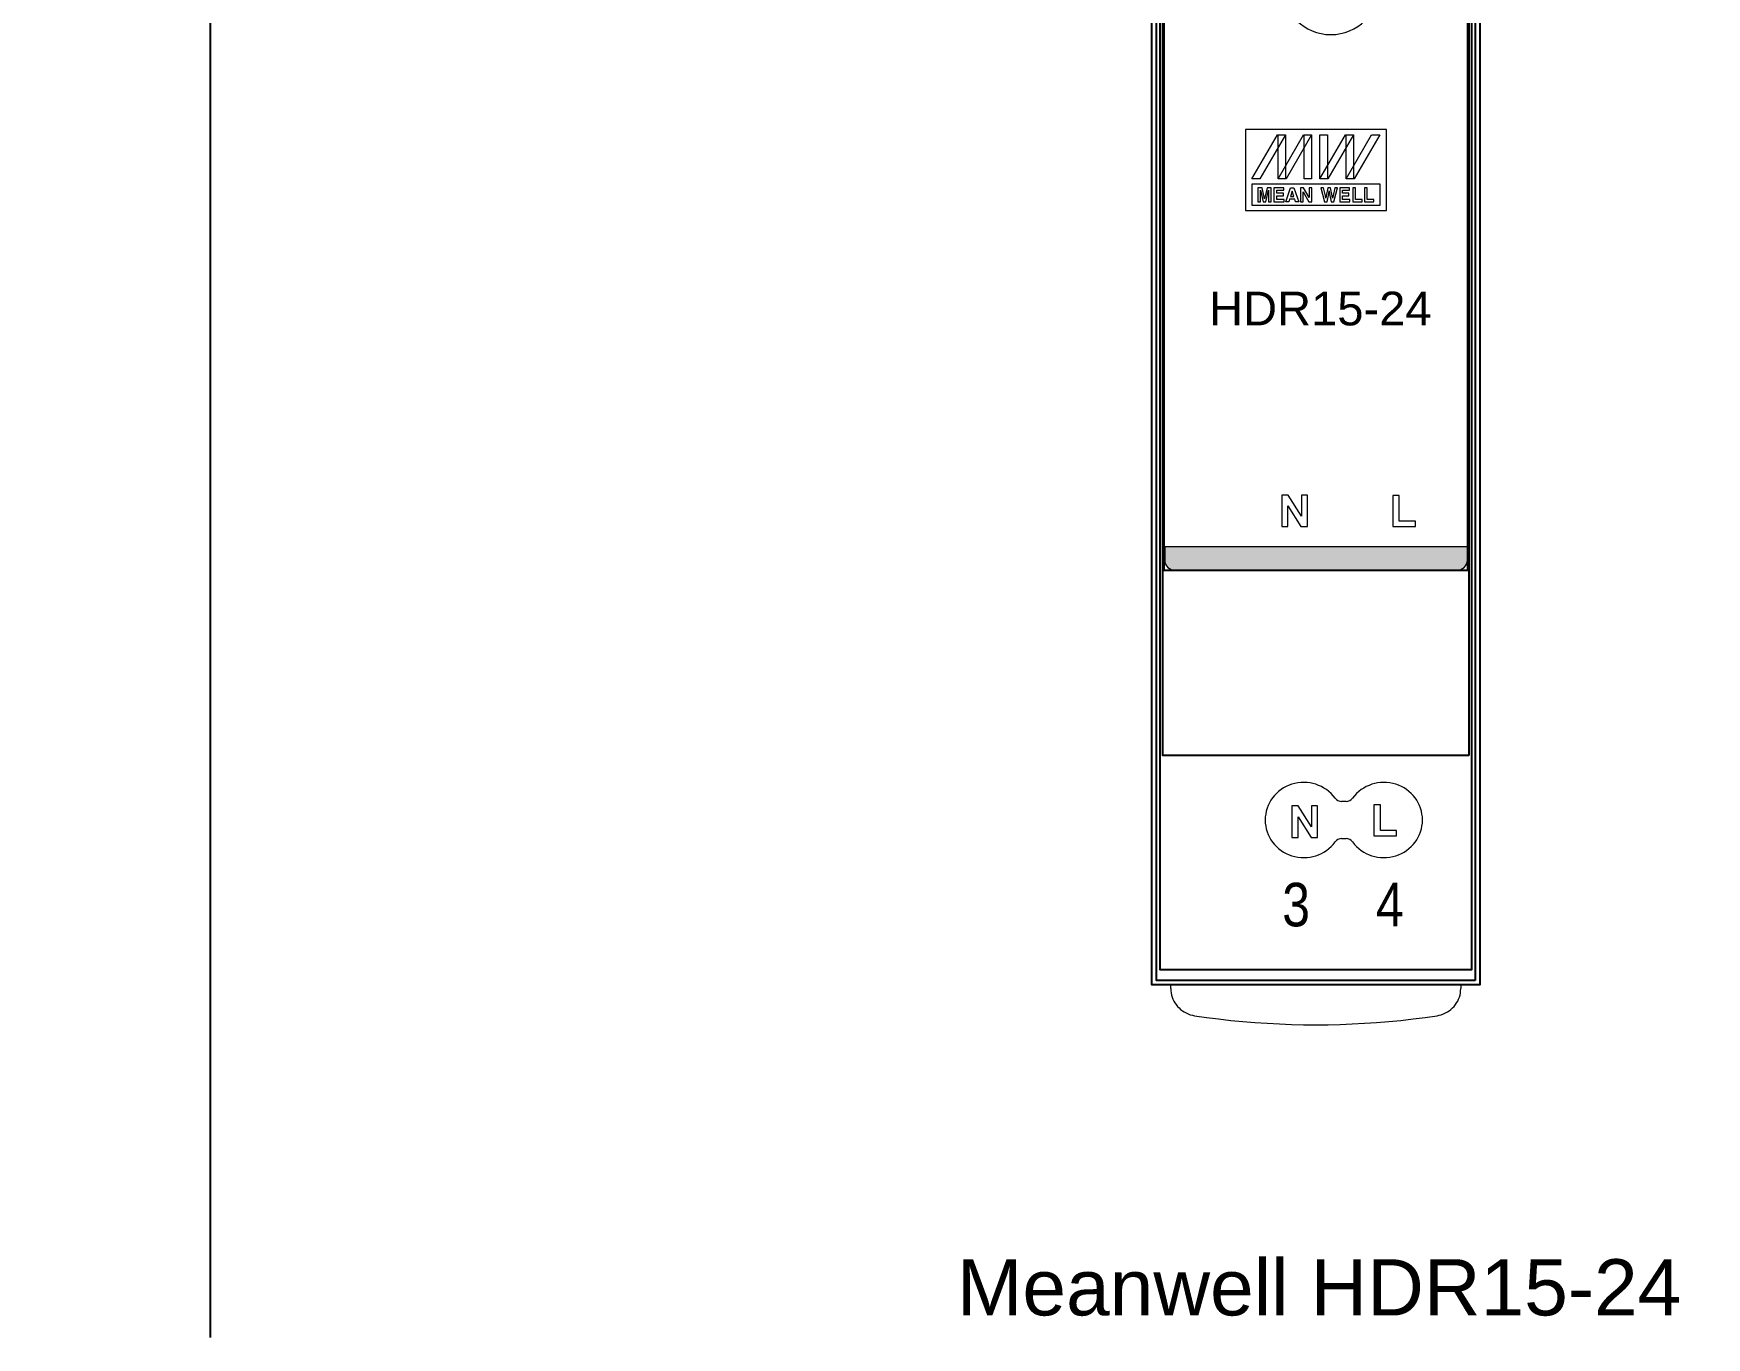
# Model space of a CAD drawing. Header units: millimetres. Extents: x -41 to 354635, y -6 to 309.
# Drawn here: x 729.4 to 818.7, y 17.3 to 87 of the extents above; entities that cross this region are included whole.
import ezdxf

# ---------------------------------------------------------------- set-up
doc = ezdxf.new("R2010")
doc.units = ezdxf.units.MM
doc.styles.add('ARIALN', font='ARIALN.TTF')
doc.styles.get("Standard").update_dxf_attribs({"font": 'arial.ttf'})

# ---------------------------------------------------------------- blocks, each defined once
blk = doc.blocks.new('CF_UBI_TEST')
at = {"color": 7, "attachment_point": 1, "style": 'ARIALN'}
for s, insert, char_height, width in [('UBi', (20.396, 50.867), 8.7, 280539.29984), ('DA', (15.881, 40.081), 1.7698, 43809.20404), ('TEST', (24.187, 35.959), 2.5, 152994.4125), ('WARNING', (21.049, 28.086), 2.5282, 273204.30797), ('Overvoltage', (21.103, 24.445), 2.3, 245883.87717), ('{\\H1x;DALI}', (14.37, 19.34), 3.69512, 354377.8999), ('{\\H1x;DA}', (4.592, 8.287), 2.0982, 51938.4365), ('{\\H1x;DA}', (9.425, 8.287), 2.0982, 51938.4365), ('{\\H1x;DA}', (14.301, 8.287), 2.0982, 51938.4365), ('{\\H1x;DA}', (19.135, 8.287), 2.0982, 51938.4365), ('{\\H1x;DA}', (23.921, 8.287), 2.0982, 51938.4365), ('{\\H1x;DA}', (28.754, 8.287), 2.0982, 51938.4365)]:
    blk.add_mtext(s, dxfattribs=dict(at, insert=insert, char_height=char_height, width=width))
at = {"flags": 1}
for tag, p in [('DA1+', (5.851, 93.011)), ('DA1-', (10.714, 93.011)), ('DA2+', (15.664, 93.011)), ('DA2-', (20.697, 93.014)), ('DA3+', (5.851, -5)), ('DA3-', (10.714, -5)), ('DA4+', (15.664, -5)), ('DA4-', (20.697, -4.997)), ('DA5+', (25.61, -5)), ('DA5-', (30.606, -5))]:
    blk.add_attdef(tag, p, '', height=1, dxfattribs=at)
blk = doc.blocks.new('CF_EDIDIO_4P')
at = {"color": 7, "true_color": 0xffffff, "attachment_point": 1, "style": 'ARIALN'}
for s, insert, char_height, width in [('{\\fCalibri|b0|i0|c0|p0;Made In Australia}', (6.794, 47.74), 2, 65423.03113), ('{\\fCalibri|b0|i0|c0|p0;DATA}', (33.065, 44.825), 2, 59475.48285), ('{\\fCalibri|b0|i0|c0|p0;24VDC IN <400mA}', (6.794, 42.957), 1.9, 65423.03113)]:
    blk.add_mtext(s, dxfattribs=dict(at, insert=insert, char_height=char_height, width=width))
at = {"insert": (40.132, 32.971), "char_height": 2.5, "width": 67315.9244, "attachment_point": 1, "style": 'ARIALN'}
blk.add_mtext('{\\fCalibri|b0|i0|c0|p0;\\c16777215;Network Enabled\\C7;}', dxfattribs=at)
at = {"color": 7, "width": 51938.43645, "attachment_point": 1, "style": 'ARIALN'}
for s, insert, char_height in [('{\\H0.88x;ETHERNET PORT}', (26.054, 18.633), 2.5), ('INPUTS', (21.348, 11.588), 2.2), ('I/O', (54.419, 11.588), 2.2), ('{\\H0.88x;1}', (7.273, 6.27), 2.5), ('{\\H0.88x;2}', (12.204, 6.27), 2.5), ('{\\H0.88x;3}', (17.239, 6.27), 2.5), ('{\\H0.88x;4}', (22.273, 6.27), 2.5), ('{\\H0.88x;5}', (27.215, 6.27), 2.5), ('{\\H0.88x;6}', (32.215, 6.27), 2.5), ('{\\H0.88x;7}', (37.273, 6.27), 2.5), ('{\\H0.88x;8}', (42.273, 6.27), 2.5), ('{\\H0.88x;9}', (47.273, 6.27), 2.5), ('{\\H0.88x;10}', (51.608, 6.27), 2.5), ('{\\H0.88x;11}', (56.677, 6.27), 2.5), ('{\\H0.88x;12}', (61.677, 6.27), 2.5)]:
    blk.add_mtext(s, dxfattribs=dict(at, insert=insert, char_height=char_height))
at = {"flags": 1}
for tag, p in [('DA1+', (8.633, 93.011)), ('DA1-', (13.496, 93.011)), ('DA1G', (18.445, 93.011)), ('DA2+', (23.478, 93.014)), ('DA2-', (28.392, 93.011)), ('DA2G', (33.388, 93.011)), ('PWR_NEG', (58.516, 93.18)), ('PWR_POS', (63.513, 93.18)), ('IN1', (8.44, -5.076)), ('IN2', (13.299, -5.073)), ('IN3', (18.252, -5.076)), ('IN4', (23.288, -5.076)), ('IN5', (28.198, -5.076)), ('IN6', (33.195, -5.076)), ('IN7', (38.475, -4.997)), ('IN8', (43.341, -5)), ('IN9', (48.29, -5)), ('IN10', (53.326, -5)), ('IN11', (58.237, -5)), ('IN12', (63.233, -5))]:
    blk.add_attdef(tag, p, '', height=1, dxfattribs=at)
blk = doc.blocks.new('CF_UBI_POWER')
at = {"color": 7, "attachment_point": 1, "style": 'ARIALN'}
for s, insert, char_height, width in [('UBi', (20.396, 50.867), 8.7, 280539.29984), ('POWER', (20.95, 41.232), 3.3, 152994.4125), ('DA', (15.881, 40.081), 1.7698, 43809.20404), ('TEST', (24.187, 35.959), 2.5, 152994.4125), ('WARNING', (21.049, 28.086), 2.5282, 273204.30797), ('Overvoltage', (21.103, 24.445), 2.3, 245883.87717), ('{\\H1x;DALI}', (14.37, 19.34), 3.69512, 354377.8999), ('{\\H1x;DA}', (4.592, 8.287), 2.0982, 51938.4365), ('{\\H1x;DA}', (9.425, 8.287), 2.0982, 51938.4365), ('{\\H1x;DA}', (14.301, 8.287), 2.0982, 51938.4365), ('{\\H1x;DA}', (19.135, 8.287), 2.0982, 51938.4365), ('{\\H1x;DA}', (23.921, 8.287), 2.0982, 51938.4365), ('{\\H1x;DA}', (28.754, 8.287), 2.0982, 51938.4365)]:
    blk.add_mtext(s, dxfattribs=dict(at, insert=insert, char_height=char_height, width=width))
at = {"flags": 1}
for tag, p in [('DA1+', (5.851, 93.011)), ('DA1-', (10.714, 93.011)), ('DA2+', (15.664, 93.011)), ('DA2-', (20.697, 93.014)), ('PWR_NEG', (25.607, 93.014)), ('PWR_POS', (30.603, 93.014)), ('DA3+', (5.848, -4.997)), ('DA3-', (10.714, -5)), ('DA4+', (15.664, -5)), ('DA4-', (20.7, -5)), ('DA5+', (25.61, -5)), ('DA5-', (30.606, -5))]:
    blk.add_attdef(tag, p, '', height=1, dxfattribs=at)
blk = doc.blocks.new('CF_DALI_0_10')
at = {"color": 7, "attachment_point": 1, "style": 'ARIALN'}
for s, insert, char_height, width in [('RELAY', (6.392, 18.576), 2.2, 51938.43645), ('DALI', (53.692, 18.686), 2.2, 51938.43645), ('NC', (6.717, 6.312), 2, 51938.4365), ('COM', (10.77, 6.379), 2, 51938.4365), ('NO', (16.728, 6.312), 2, 51938.4365), ('--- SPARE ---', (26.512, 6.339), 2, 51938.4365), ('DA', (46.783, 6.472), 2.0982, 51938.4365), ('DA', (51.816, 6.475), 2.0982, 51938.4365), ('DA', (56.729, 6.472), 2.0982, 51938.4365), ('DA', (61.726, 6.472), 2.0982, 51938.4365)]:
    blk.add_mtext(s, dxfattribs=dict(at, insert=insert, char_height=char_height, width=width))
at = {"ltscale": 0.5}
for tag, p in [('PWR_POS', (8.677, 92.944)), ('PWR_NEG', (13.539, 92.944)), ('DA1+', (48.349, -5)), ('DA1-', (53.385, -5))]:
    blk.add_attdef(tag, p, '', height=1, dxfattribs=at)
blk = doc.blocks.new('CF_LIDA_D')
at = {"color": 7, "attachment_point": 1, "style": 'ARIALN'}
for s, insert, char_height, width in [('\\fCalibri|b0|i0|c0|p0;MADE IN AUSTRALIA', (6.887, 28.161), 1.88, 61437.79977), ('REFER TO THE MANUAL', (6.392, 18.576), 2.2, 51938.43645), ('\\pt57.583589743589748;FANS', (38.266, 18.649), 2.2, 51938.43645), ('NOT USED', (47.037, 18.686), 2.2, 51938.43645), ('A IN', (62.082, 18.686), 2.2, 51938.43645), ('CTB', (6.717, 6.673), 2, 51938.4365), ('F2', (12.737, 6.741), 2, 51938.4365), ('C2A', (16.728, 6.673), 2, 51938.4365), ('C1B', (21.733, 6.673), 2, 51938.4365), ('F1C', (26.87, 6.673), 2, 51938.4365), ('1A', (32.629, 6.741), 2, 51938.4365), ('FA2', (36.812, 6.673), 2, 51938.4365), ('FA1', (41.769, 6.673), 2, 51938.4365), ('SPARE', (49.914, 6.673), 2.0982, 51938.4365), ('A', (62.806, 6.741), 2.098, 51938.4365)]:
    blk.add_mtext(s, dxfattribs=dict(at, insert=insert, char_height=char_height, width=width))
at = {"ltscale": 0.5}
for tag, p in [('DA1+', (38.715, 93.02)), ('DA1-', (43.578, 93.02)), ('PWR_NEG', (58.473, 93.02)), ('PWR_POS', (63.556, 93.02))]:
    blk.add_attdef(tag, p, '', height=1, dxfattribs=at)
blk = doc.blocks.new('ADM_HDR15-24')
h = blk.add_hatch(color=7)
edge = h.paths.add_edge_path(flags=0)
edge.add_spline(control_points=[(0.681, 23.391), (0.681, 23.391), (16.835, 23.391), (16.835, 23.391), (16.835, 23.391), (16.835, 22.681), (16.835, 22.681), (16.835, 22.378), (16.58, 22.129), (16.268, 22.129), (16.268, 22.129), (1.248, 22.129), (1.248, 22.129), (0.936, 22.129), (0.681, 22.378), (0.681, 22.681), (0.681, 22.681), (0.681, 23.391), (0.681, 23.391), (0.681, 23.391), (0.681, 23.391), (0.681, 23.391)], knot_values=[0, 0, 0, 0, 1, 1, 1, 2, 2, 2, 3, 3, 3, 4, 4, 4, 5, 5, 5, 6, 6, 6, 7, 7, 7, 7], degree=3, periodic=1)
at = {"ltscale": 0.5}
for points in [[(0, 87.672), (17.496, 87.672), (17.496, 0), (0, 0)], [(17.26, 0.23), (0.246, 0.23), (0.246, 87.433), (17.26, 87.433)], [(0.435, 86.88), (17.052, 86.88), (17.052, 0.793), (0.435, 0.793)], [(16.91, 12.249), (0.576, 12.249), (0.576, 75.423), (16.91, 75.423)], [(0.652, 65.542), (16.835, 65.542), (16.835, 22.13), (0.652, 22.13)]]:
    blk.add_lwpolyline(points, close=True, dxfattribs=at)
at = {"color": 7, "lineweight": 5}
for points in [[(10.361, 9.794), (10.124, 9.794)], [(10.124, 7.804), (10.361, 7.804)], [(1.011, -0.203), (1.011, 0)], [(16.486, 0), (16.486, -0.203)], [(1.011, -0.203), (1.011, -0.323), (1.03, -0.433), (1.049, -0.544), (1.077, -0.655), (1.124, -0.765), (1.171, -0.867), (1.228, -0.968), (1.294, -1.06), (1.37, -1.152), (1.446, -1.235), (1.531, -1.318), (1.625, -1.392), (1.729, -1.447), (1.833, -1.503), (1.937, -1.558), (2.05, -1.595), (2.163, -1.622), (2.277, -1.65)], [(15.22, -1.65), (15.333, -1.622), (15.446, -1.595), (15.56, -1.558), (15.664, -1.503), (15.768, -1.447), (15.862, -1.392), (15.956, -1.318), (16.041, -1.235), (16.126, -1.152), (16.202, -1.06), (16.259, -0.968), (16.325, -0.867), (16.372, -0.765), (16.41, -0.655), (16.448, -0.544), (16.467, -0.433), (16.476, -0.323), (16.486, -0.203)], [(2.277, -1.65), (2.919, -1.742), (3.562, -1.825), (4.204, -1.899), (4.856, -1.954), (5.498, -2.01), (6.15, -2.056), (6.802, -2.092), (7.444, -2.111), (8.096, -2.129), (8.748, -2.138), (9.4, -2.129), (10.042, -2.111), (10.694, -2.092), (11.346, -2.056), (11.989, -2.01), (12.64, -1.954), (13.283, -1.899), (13.935, -1.825), (14.577, -1.742), (15.22, -1.65)]]:
    blk.add_lwpolyline(points, dxfattribs=at)
for points, knots in [([(9.55, 55.72), (10.964, 55.72), (12.11, 54.605), (12.11, 53.23), (12.11, 51.855), (10.964, 50.74), (9.55, 50.74), (8.136, 50.74), (6.99, 51.855), (6.99, 53.23), (6.99, 54.605), (8.136, 55.72), (9.55, 55.72), (9.55, 55.72), (9.55, 55.72), (9.55, 55.72)], [0, 0, 0, 0, 1, 1, 1, 2, 2, 2, 3, 3, 3, 4, 4, 4, 5, 5, 5, 5]), ([(12.52, 41.342), (12.52, 41.342), (4.995, 41.342), (4.995, 41.342), (4.995, 41.342), (4.995, 45.67), (4.995, 45.67), (4.995, 45.67), (12.52, 45.67), (12.52, 45.67), (12.52, 45.67), (12.52, 41.342), (12.52, 41.342), (12.52, 41.342), (12.52, 41.342), (12.52, 41.342)], [0, 0, 0, 0, 1, 1, 1, 2, 2, 2, 3, 3, 3, 4, 4, 4, 5, 5, 5, 5]), ([(6.695, 45.382), (6.695, 45.382), (5.332, 43.032), (5.332, 43.032), (5.332, 43.032), (5.76, 43.032), (5.76, 43.032), (5.76, 43.032), (7.132, 45.382), (7.132, 45.382), (7.132, 45.382), (6.695, 45.382), (6.695, 45.382), (6.695, 45.382), (6.695, 45.382), (6.695, 45.382)], [0, 0, 0, 0, 1, 1, 1, 2, 2, 2, 3, 3, 3, 4, 4, 4, 5, 5, 5, 5]), ([(8.098, 45.382), (8.098, 45.382), (6.735, 43.032), (6.735, 43.032), (6.735, 43.032), (7.163, 43.032), (7.163, 43.032), (7.163, 43.032), (8.526, 45.382), (8.526, 45.382), (8.526, 45.382), (8.098, 45.382), (8.098, 45.382), (8.098, 45.382), (8.098, 45.382), (8.098, 45.382)], [0, 0, 0, 0, 1, 1, 1, 2, 2, 2, 3, 3, 3, 4, 4, 4, 5, 5, 5, 5]), ([(6.735, 45.382), (6.735, 45.382), (6.735, 43.032), (6.735, 43.032), (6.735, 43.032), (7.132, 43.032), (7.132, 43.032), (7.132, 43.032), (7.132, 45.382), (7.132, 45.382), (7.132, 45.382), (6.735, 45.382), (6.735, 45.382), (6.735, 45.382), (6.735, 45.382), (6.735, 45.382)], [0, 0, 0, 0, 1, 1, 1, 2, 2, 2, 3, 3, 3, 4, 4, 4, 5, 5, 5, 5]), ([(8.128, 45.382), (8.128, 45.382), (8.128, 43.032), (8.128, 43.032), (8.128, 43.032), (8.526, 43.032), (8.526, 43.032), (8.526, 43.032), (8.526, 45.382), (8.526, 45.382), (8.526, 45.382), (8.128, 45.382), (8.128, 45.382), (8.128, 45.382), (8.128, 45.382), (8.128, 45.382)], [0, 0, 0, 0, 1, 1, 1, 2, 2, 2, 3, 3, 3, 4, 4, 4, 5, 5, 5, 5]), ([(8.968, 45.382), (8.968, 45.382), (8.968, 43.032), (8.968, 43.032), (8.968, 43.032), (9.366, 43.032), (9.366, 43.032), (9.366, 43.032), (9.366, 45.382), (9.366, 45.382), (9.366, 45.382), (8.968, 45.382), (8.968, 45.382), (8.968, 45.382), (8.968, 45.382), (8.968, 45.382)], [0, 0, 0, 0, 1, 1, 1, 2, 2, 2, 3, 3, 3, 4, 4, 4, 5, 5, 5, 5]), ([(10.332, 45.382), (10.332, 45.382), (8.968, 43.032), (8.968, 43.032), (8.968, 43.032), (9.397, 43.032), (9.397, 43.032), (9.397, 43.032), (10.76, 45.382), (10.76, 45.382), (10.76, 45.382), (10.332, 45.382), (10.332, 45.382), (10.332, 45.382), (10.332, 45.382), (10.332, 45.382)], [0, 0, 0, 0, 1, 1, 1, 2, 2, 2, 3, 3, 3, 4, 4, 4, 5, 5, 5, 5]), ([(11.726, 45.382), (11.726, 45.382), (10.363, 43.032), (10.363, 43.032), (10.363, 43.032), (10.791, 43.032), (10.791, 43.032), (10.791, 43.032), (12.163, 45.382), (12.163, 45.382), (12.163, 45.382), (11.726, 45.382), (11.726, 45.382), (11.726, 45.382), (11.726, 45.382), (11.726, 45.382)], [0, 0, 0, 0, 1, 1, 1, 2, 2, 2, 3, 3, 3, 4, 4, 4, 5, 5, 5, 5]), ([(10.363, 45.382), (10.363, 45.382), (10.363, 43.032), (10.363, 43.032), (10.363, 43.032), (10.76, 43.032), (10.76, 43.032), (10.76, 43.032), (10.76, 45.382), (10.76, 45.382), (10.76, 45.382), (10.363, 45.382), (10.363, 45.382), (10.363, 45.382), (10.363, 45.382), (10.363, 45.382)], [0, 0, 0, 0, 1, 1, 1, 2, 2, 2, 3, 3, 3, 4, 4, 4, 5, 5, 5, 5]), ([(12.183, 41.64), (12.183, 41.64), (5.332, 41.64), (5.332, 41.64), (5.332, 41.64), (5.332, 42.754), (5.332, 42.754), (5.332, 42.754), (12.183, 42.754), (12.183, 42.754), (12.183, 42.754), (12.183, 41.64), (12.183, 41.64), (12.183, 41.64), (12.183, 41.64), (12.183, 41.64)], [0, 0, 0, 0, 1, 1, 1, 2, 2, 2, 3, 3, 3, 4, 4, 4, 5, 5, 5, 5]), ([(6.147, 42.557), (6.147, 42.557), (6.368, 42.557), (6.368, 42.557), (6.368, 42.557), (6.368, 41.803), (6.368, 41.803), (6.368, 41.803), (6.225, 41.803), (6.225, 41.803), (6.225, 41.803), (6.225, 42.313), (6.225, 42.313), (6.225, 42.328), (6.225, 42.348), (6.225, 42.375), (6.226, 42.401), (6.226, 42.422), (6.226, 42.436), (6.226, 42.436), (6.086, 41.803), (6.086, 41.803), (6.086, 41.803), (5.936, 41.803), (5.936, 41.803), (5.936, 41.803), (5.797, 42.436), (5.797, 42.436), (5.797, 42.422), (5.797, 42.401), (5.798, 42.375), (5.798, 42.348), (5.798, 42.328), (5.798, 42.313), (5.798, 42.313), (5.798, 41.803), (5.798, 41.803), (5.798, 41.803), (5.655, 41.803), (5.655, 41.803), (5.655, 41.803), (5.655, 42.557), (5.655, 42.557), (5.655, 42.557), (5.879, 42.557), (5.879, 42.557), (5.879, 42.557), (6.013, 41.965), (6.013, 41.965), (6.013, 41.965), (6.147, 42.557), (6.147, 42.557), (6.147, 42.557), (6.147, 42.557), (6.147, 42.557)], [0, 0, 0, 0, 1, 1, 1, 2, 2, 2, 3, 3, 3, 4, 4, 4, 5, 5, 5, 6, 6, 6, 7, 7, 7, 8, 8, 8, 9, 9, 9, 10, 10, 10, 11, 11, 11, 12, 12, 12, 13, 13, 13, 14, 14, 14, 15, 15, 15, 16, 16, 16, 17, 17, 17, 18, 18, 18, 18]), ([(7.046, 42.424), (7.046, 42.424), (6.663, 42.424), (6.663, 42.424), (6.663, 42.424), (6.663, 42.264), (6.663, 42.264), (6.663, 42.264), (7.014, 42.264), (7.014, 42.264), (7.014, 42.264), (7.014, 42.134), (7.014, 42.134), (7.014, 42.134), (6.663, 42.134), (6.663, 42.134), (6.663, 42.134), (6.663, 41.939), (6.663, 41.939), (6.663, 41.939), (7.064, 41.939), (7.064, 41.939), (7.064, 41.939), (7.064, 41.803), (7.064, 41.803), (7.064, 41.803), (6.513, 41.803), (6.513, 41.803), (6.513, 41.803), (6.513, 42.557), (6.513, 42.557), (6.513, 42.557), (7.046, 42.557), (7.046, 42.557), (7.046, 42.557), (7.046, 42.424), (7.046, 42.424), (7.046, 42.424), (7.046, 42.424), (7.046, 42.424)], [0, 0, 0, 0, 1, 1, 1, 2, 2, 2, 3, 3, 3, 4, 4, 4, 5, 5, 5, 6, 6, 6, 7, 7, 7, 8, 8, 8, 9, 9, 9, 10, 10, 10, 11, 11, 11, 12, 12, 12, 13, 13, 13, 13]), ([(7.14, 41.803), (7.14, 41.803), (7.302, 41.803), (7.302, 41.803), (7.302, 41.803), (7.351, 41.958), (7.351, 41.958), (7.351, 41.958), (7.623, 41.958), (7.623, 41.958), (7.623, 41.958), (7.671, 41.803), (7.671, 41.803), (7.671, 41.803), (7.838, 41.803), (7.838, 41.803), (7.838, 41.803), (7.577, 42.557), (7.577, 42.557), (7.577, 42.557), (7.404, 42.557), (7.404, 42.557), (7.404, 42.557), (7.14, 41.803), (7.14, 41.803), (7.14, 41.803), (7.14, 41.803), (7.14, 41.803)], [0, 0, 0, 0, 1, 1, 1, 2, 2, 2, 3, 3, 3, 4, 4, 4, 5, 5, 5, 6, 6, 6, 7, 7, 7, 8, 8, 8, 9, 9, 9, 9]), ([(7.489, 42.385), (7.489, 42.385), (7.582, 42.088), (7.582, 42.088), (7.582, 42.088), (7.393, 42.088), (7.393, 42.088), (7.393, 42.088), (7.489, 42.385), (7.489, 42.385), (7.489, 42.385), (7.489, 42.385), (7.489, 42.385)], [0, 0, 0, 0, 1, 1, 1, 2, 2, 2, 3, 3, 3, 4, 4, 4, 4]), ([(7.934, 42.557), (7.934, 42.557), (8.094, 42.557), (8.094, 42.557), (8.094, 42.557), (8.384, 42.033), (8.384, 42.033), (8.384, 42.033), (8.384, 42.557), (8.384, 42.557), (8.384, 42.557), (8.527, 42.557), (8.527, 42.557), (8.527, 42.557), (8.527, 41.803), (8.527, 41.803), (8.527, 41.803), (8.374, 41.803), (8.374, 41.803), (8.374, 41.803), (8.076, 42.337), (8.076, 42.337), (8.076, 42.337), (8.076, 41.803), (8.076, 41.803), (8.076, 41.803), (7.934, 41.803), (7.934, 41.803), (7.934, 41.803), (7.934, 42.557), (7.934, 42.557), (7.934, 42.557), (7.934, 42.557), (7.934, 42.557)], [0, 0, 0, 0, 1, 1, 1, 2, 2, 2, 3, 3, 3, 4, 4, 4, 5, 5, 5, 6, 6, 6, 7, 7, 7, 8, 8, 8, 9, 9, 9, 10, 10, 10, 11, 11, 11, 11]), ([(9.165, 42.557), (9.165, 42.557), (9.26, 42.126), (9.26, 42.126), (9.26, 42.126), (9.28, 42.005), (9.28, 42.005), (9.28, 42.005), (9.301, 42.123), (9.301, 42.123), (9.301, 42.123), (9.381, 42.557), (9.381, 42.557), (9.381, 42.557), (9.538, 42.557), (9.538, 42.557), (9.538, 42.557), (9.622, 42.126), (9.622, 42.126), (9.622, 42.126), (9.644, 42.005), (9.644, 42.005), (9.644, 42.005), (9.666, 42.121), (9.666, 42.121), (9.666, 42.121), (9.76, 42.557), (9.76, 42.557), (9.76, 42.557), (9.912, 42.557), (9.912, 42.557), (9.912, 42.557), (9.712, 41.803), (9.712, 41.803), (9.712, 41.803), (9.57, 41.803), (9.57, 41.803), (9.57, 41.803), (9.484, 42.244), (9.484, 42.244), (9.484, 42.244), (9.459, 42.39), (9.459, 42.39), (9.459, 42.39), (9.434, 42.244), (9.434, 42.244), (9.434, 42.244), (9.348, 41.803), (9.348, 41.803), (9.348, 41.803), (9.21, 41.803), (9.21, 41.803), (9.21, 41.803), (9.007, 42.557), (9.007, 42.557), (9.007, 42.557), (9.165, 42.557), (9.165, 42.557), (9.165, 42.557), (9.165, 42.557), (9.165, 42.557)], [0, 0, 0, 0, 1, 1, 1, 2, 2, 2, 3, 3, 3, 4, 4, 4, 5, 5, 5, 6, 6, 6, 7, 7, 7, 8, 8, 8, 9, 9, 9, 10, 10, 10, 11, 11, 11, 12, 12, 12, 13, 13, 13, 14, 14, 14, 15, 15, 15, 16, 16, 16, 17, 17, 17, 18, 18, 18, 19, 19, 19, 20, 20, 20, 20]), ([(10.548, 42.424), (10.548, 42.424), (10.179, 42.424), (10.179, 42.424), (10.179, 42.424), (10.179, 42.264), (10.179, 42.264), (10.179, 42.264), (10.517, 42.264), (10.517, 42.264), (10.517, 42.264), (10.517, 42.135), (10.517, 42.135), (10.517, 42.135), (10.179, 42.135), (10.179, 42.135), (10.179, 42.135), (10.179, 41.939), (10.179, 41.939), (10.179, 41.939), (10.565, 41.939), (10.565, 41.939), (10.565, 41.939), (10.565, 41.803), (10.565, 41.803), (10.565, 41.803), (10.033, 41.803), (10.033, 41.803), (10.033, 41.803), (10.033, 42.557), (10.033, 42.557), (10.033, 42.557), (10.548, 42.557), (10.548, 42.557), (10.548, 42.557), (10.548, 42.424), (10.548, 42.424), (10.548, 42.424), (10.548, 42.424), (10.548, 42.424)], [0, 0, 0, 0, 1, 1, 1, 2, 2, 2, 3, 3, 3, 4, 4, 4, 5, 5, 5, 6, 6, 6, 7, 7, 7, 8, 8, 8, 9, 9, 9, 10, 10, 10, 11, 11, 11, 12, 12, 12, 13, 13, 13, 13]), ([(10.715, 42.557), (10.715, 42.557), (10.863, 42.557), (10.863, 42.557), (10.863, 42.557), (10.863, 41.939), (10.863, 41.939), (10.863, 41.939), (11.217, 41.939), (11.217, 41.939), (11.217, 41.939), (11.217, 41.803), (11.217, 41.803), (11.217, 41.803), (10.715, 41.803), (10.715, 41.803), (10.715, 41.803), (10.715, 42.557), (10.715, 42.557), (10.715, 42.557), (10.715, 42.557), (10.715, 42.557)], [0, 0, 0, 0, 1, 1, 1, 2, 2, 2, 3, 3, 3, 4, 4, 4, 5, 5, 5, 6, 6, 6, 7, 7, 7, 7]), ([(11.346, 42.557), (11.346, 42.557), (11.494, 42.557), (11.494, 42.557), (11.494, 42.557), (11.494, 41.939), (11.494, 41.939), (11.494, 41.939), (11.848, 41.939), (11.848, 41.939), (11.848, 41.939), (11.848, 41.803), (11.848, 41.803), (11.848, 41.803), (11.346, 41.803), (11.346, 41.803), (11.346, 41.803), (11.346, 42.557), (11.346, 42.557), (11.346, 42.557), (11.346, 42.557), (11.346, 42.557)], [0, 0, 0, 0, 1, 1, 1, 2, 2, 2, 3, 3, 3, 4, 4, 4, 5, 5, 5, 6, 6, 6, 7, 7, 7, 7]), ([(6.933, 24.467), (6.933, 24.467), (6.933, 26.144), (6.933, 26.144), (6.933, 26.144), (7.271, 26.144), (7.271, 26.144), (7.271, 26.144), (7.981, 25.02), (7.981, 25.02), (7.981, 25.02), (7.981, 26.144), (7.981, 26.144), (7.981, 26.144), (8.304, 26.144), (8.304, 26.144), (8.304, 26.144), (8.304, 24.467), (8.304, 24.467), (8.304, 24.467), (7.955, 24.467), (7.955, 24.467), (7.955, 24.467), (7.256, 25.569), (7.256, 25.569), (7.256, 25.569), (7.256, 24.467), (7.256, 24.467), (7.256, 24.467), (6.933, 24.467), (6.933, 24.467), (6.933, 24.467), (6.933, 24.467), (6.933, 24.467)], [0, 0, 0, 0, 1, 1, 1, 2, 2, 2, 3, 3, 3, 4, 4, 4, 5, 5, 5, 6, 6, 6, 7, 7, 7, 8, 8, 8, 9, 9, 9, 10, 10, 10, 11, 11, 11, 11]), ([(12.852, 24.467), (12.852, 24.467), (12.852, 26.13), (12.852, 26.13), (12.852, 26.13), (13.201, 26.13), (13.201, 26.13), (13.201, 26.13), (13.201, 24.75), (13.201, 24.75), (13.201, 24.75), (14.065, 24.75), (14.065, 24.75), (14.065, 24.75), (14.065, 24.467), (14.065, 24.467), (14.065, 24.467), (12.852, 24.467), (12.852, 24.467), (12.852, 24.467), (12.852, 24.467), (12.852, 24.467)], [0, 0, 0, 0, 1, 1, 1, 2, 2, 2, 3, 3, 3, 4, 4, 4, 5, 5, 5, 6, 6, 6, 7, 7, 7, 7]), ([(0.681, 23.391), (0.681, 23.391), (16.835, 23.391), (16.835, 23.391), (16.835, 23.391), (16.835, 22.681), (16.835, 22.681), (16.835, 22.378), (16.58, 22.129), (16.268, 22.129), (16.268, 22.129), (1.248, 22.129), (1.248, 22.129), (0.936, 22.129), (0.681, 22.378), (0.681, 22.681), (0.681, 22.681), (0.681, 23.391), (0.681, 23.391), (0.681, 23.391), (0.681, 23.391), (0.681, 23.391)], [0, 0, 0, 0, 1, 1, 1, 2, 2, 2, 3, 3, 3, 4, 4, 4, 5, 5, 5, 6, 6, 6, 7, 7, 7, 7]), ([(9.776, 9.969), (9.255, 10.678), (8.324, 10.978), (7.473, 10.711), (6.622, 10.444), (6.045, 9.671), (6.045, 8.799), (6.045, 7.927), (6.622, 7.154), (7.473, 6.887), (8.324, 6.621), (9.255, 6.92), (9.776, 7.629)], [0, 0, 0, 0, 1, 1, 1, 2, 2, 2, 3, 3, 3, 4, 4, 4, 4]), ([(10.709, 7.629), (11.23, 6.92), (12.16, 6.621), (13.012, 6.887), (13.863, 7.154), (14.44, 7.927), (14.44, 8.799), (14.44, 9.671), (13.863, 10.444), (13.012, 10.711), (12.16, 10.978), (11.23, 10.678), (10.709, 9.969)], [0, 0, 0, 0, 1, 1, 1, 2, 2, 2, 3, 3, 3, 4, 4, 4, 4]), ([(7.476, 7.874), (7.476, 7.874), (7.476, 9.551), (7.476, 9.551), (7.476, 9.551), (7.814, 9.551), (7.814, 9.551), (7.814, 9.551), (8.523, 8.427), (8.523, 8.427), (8.523, 8.427), (8.523, 9.551), (8.523, 9.551), (8.523, 9.551), (8.846, 9.551), (8.846, 9.551), (8.846, 9.551), (8.846, 7.874), (8.846, 7.874), (8.846, 7.874), (8.497, 7.874), (8.497, 7.874), (8.497, 7.874), (7.799, 8.976), (7.799, 8.976), (7.799, 8.976), (7.799, 7.874), (7.799, 7.874), (7.799, 7.874), (7.476, 7.874), (7.476, 7.874), (7.476, 7.874), (7.476, 7.874), (7.476, 7.874)], [0, 0, 0, 0, 1, 1, 1, 2, 2, 2, 3, 3, 3, 4, 4, 4, 5, 5, 5, 6, 6, 6, 7, 7, 7, 8, 8, 8, 9, 9, 9, 10, 10, 10, 11, 11, 11, 11]), ([(11.844, 7.951), (11.844, 7.951), (11.844, 9.614), (11.844, 9.614), (11.844, 9.614), (12.193, 9.614), (12.193, 9.614), (12.193, 9.614), (12.193, 8.235), (12.193, 8.235), (12.193, 8.235), (13.058, 8.235), (13.058, 8.235), (13.058, 8.235), (13.058, 7.951), (13.058, 7.951), (13.058, 7.951), (11.844, 7.951), (11.844, 7.951), (11.844, 7.951), (11.844, 7.951), (11.844, 7.951)], [0, 0, 0, 0, 1, 1, 1, 2, 2, 2, 3, 3, 3, 4, 4, 4, 5, 5, 5, 6, 6, 6, 7, 7, 7, 7])]:
    blk.add_open_spline(points, degree=3, knots=knots, dxfattribs=at)
for points in [[(9.776, 9.969), (9.856, 9.859), (9.986, 9.794), (10.124, 9.794)], [(10.361, 9.794), (10.499, 9.794), (10.629, 9.859), (10.709, 9.969)], [(10.124, 7.804), (9.986, 7.804), (9.856, 7.739), (9.776, 7.629)], [(10.709, 7.629), (10.629, 7.739), (10.499, 7.804), (10.361, 7.804)]]:
    blk.add_open_spline(points, degree=3, dxfattribs=at)
at = {"lineweight": -3, "insert": (3.048, 37.012), "char_height": 1.8, "width": 37.33118, "attachment_point": 1}
blk.add_mtext('HDR15-24', dxfattribs=at)
at = {"color": 7, "char_height": 2.32223, "attachment_point": 1}
for s, insert in [('{\\fArialNarrow|b0|i0|c0;3}', (6.957, 5.446)), ('{\\fArialNarrow|b0|i0|c0;4}', (11.956, 5.446))]:
    blk.add_mtext(s, dxfattribs=dict(at, insert=insert))
at = {"ltscale": 0.5, "flags": 1}
for tag, p in [('PWR_POS', (8.748, 82.672)), ('PWR_NEG', (12.886, 82.672))]:
    blk.add_attdef(tag, p, '', height=1, dxfattribs=at)
blk = doc.blocks.new('CF_DALI_0_10_V2')
at = {"color": 7, "attachment_point": 1, "style": 'ARIALN'}
for s, insert, char_height, width in [('RELAY', (16.711, 18.576), 2.2, 51938.43645), ('DALI', (53.692, 18.686), 2.2, 51938.43645), ('NC', (6.717, 6.312), 2, 51938.4365), ('COM', (10.77, 6.379), 2, 51938.4365), ('NO', (16.728, 6.312), 2, 51938.4365), ('NC', (22.255, 6.312), 2, 51938.4365), ('COM', (26.308, 6.379), 2, 51938.4365), ('NO', (32.266, 6.312), 2, 51938.4365), ('DA', (46.783, 6.472), 2.0982, 51938.4365), ('DA', (51.816, 6.475), 2.0982, 51938.4365), ('DA', (56.729, 6.472), 2.0982, 51938.4365), ('DA', (61.726, 6.472), 2.0982, 51938.4365)]:
    blk.add_mtext(s, dxfattribs=dict(at, insert=insert, char_height=char_height, width=width))
at = {"ltscale": 0.5}
for tag, p in [('PWR_POS', (8.677, 92.944)), ('PWR_NEG', (13.539, 92.944)), ('DA1+', (48.349, -5)), ('DA1-', (53.385, -5))]:
    blk.add_attdef(tag, p, '', height=1, dxfattribs=at)
blk = doc.blocks.new('CF_DMX_SPLITTER')
at = {"color": 254, "lineweight": 5, "width": 59475.48285, "attachment_point": 1, "style": 'ARIALN'}
for s, insert, char_height in [('{\\fCalibri|b0|i0|c0|p0;DATA}', (34.339, 42.672), 2), ('{\\fCalibri|b0|i0|c0|p0;24VDC IN <200mA}', (44.752, 31.234), 2), ('{\\fCalibri|b0|i0|c0|p0;Opto-isolated}', (44.752, 27.414), 2.7), ('{\\fCalibri|b0|i0|c0|p0;1 in 4 out + through}', (44.752, 22.593), 1.88)]:
    blk.add_mtext(s, dxfattribs=dict(at, insert=insert, char_height=char_height))
at = {"color": 7, "lineweight": 5, "attachment_point": 1, "style": 'ARIALN'}
for s, insert, char_height, width in [('DMX OUT 1', (9.675, 11.359, 25.658), 1.6, 51938.43645), ('DMX OUT 2', (24.737, 11.359, 25.658), 1.6, 51938.43645), ('DMX OUT 3', (39.636, 11.359, 25.658), 1.6, 51938.43645), ('DMX OUT 4', (54.549, 11.359, 25.658), 1.6, 51938.43645), ('{\\H1x;+}', (8.655, 6.377), 2.0982, 51938.11715), ('{\\H1x;-}', (13.906, 6.642), 2.0982, 51937.97016), ('{\\H1x;+}', (23.68, 6.377), 2.0982, 51938.11715), ('{\\H1x;-}', (28.931, 6.642), 2.0982, 51937.97016), ('{\\H1x;+}', (38.536, 6.377), 2.0982, 51938.11715), ('{\\H1x;-}', (43.787, 6.642), 2.0982, 51937.97016), ('{\\H1x;+}', (53.561, 6.377), 2.0982, 51938.11715), ('{\\H1x;-}', (58.812, 6.642), 2.0982, 51937.97016)]:
    blk.add_mtext(s, dxfattribs=dict(at, insert=insert, char_height=char_height, width=width))
at = {"ltscale": 0.5}
for tag, p in [('DA1+', (8.673, 92.947)), ('DA1-', (13.536, 92.947)), ('DA1G', (18.486, 92.947)), ('DA2+', (23.519, 92.95)), ('DA2-', (28.381, 92.95)), ('DA2G', (33.331, 92.95)), ('PWR_NEG', (58.473, 93.02)), ('PWR_POS', (63.47, 93.02)), ('DA3+', (8.495, -5.073)), ('DA3-', (13.357, -5.073)), ('DA3G', (18.307, -5.073)), ('DA4+', (23.343, -5.073)), ('DA4-', (28.206, -5.073)), ('DA4G', (33.155, -5.073)), ('DA5+', (38.53, -4.994)), ('DA5-', (43.393, -4.994)), ('DA5G', (48.342, -4.994)), ('DA6+', (53.381, -4.997)), ('DA6-', (58.244, -4.997)), ('DA6G', (63.194, -4.997))]:
    blk.add_attdef(tag, p, '', height=1, dxfattribs=at)
blk = doc.blocks.new('CF_EDIDIO_6P')
at = {"color": 7, "attachment_point": 1, "style": 'ARIALN'}
for s, insert, char_height, width in [('{\\fCalibri|b0|i0|c0|p0;\\H1x;CONTROL}', (6.751, 31.397), 1.67719, 50256.67695), ('\\fCalibri|b0|i0|c0|p0;FREAK', (6.751, 29.212), 2.64758, 78469.60459), ('{\\fCalibri|b0|i1|c0|p0;Making Light Work}', (6.76, 26.089), 1.30833, 38906.78374), ('{\\H0.88x;ETHERNET PORT}', (44.115, 18.799), 2.5, 51938.43645), ('INPUTS', (38.377, 12.052), 2.2, 51938.43645), ('I/O', (87.598, 12.052), 2.2, 51938.43645), ('{\\H0.88x;1}', (10.335, 6.338), 2.5, 51938.43645), ('{\\H0.88x;2}', (15.265, 6.338), 2.5, 51938.43645), ('{\\H0.88x;3}', (20.3, 6.338), 2.5, 51938.43645), ('{\\H0.88x;4}', (25.335, 6.338), 2.5, 51938.43645), ('{\\H0.88x;5}', (30.276, 6.338), 2.5, 51938.43645), ('{\\H0.88x;6}', (35.276, 6.338), 2.5, 51938.43645), ('{\\H0.88x;7}', (40.335, 6.338), 2.5, 51938.43645), ('{\\H0.88x;8}', (45.335, 6.338), 2.5, 51938.43645), ('{\\H0.88x;9}', (50.09, 6.338), 2.5, 51938.43645), ('{\\H0.88x;10}', (54.616, 6.338), 2.5, 51938.43645), ('{\\H0.88x;11}', (59.616, 6.338), 2.5, 51938.43645), ('{\\H0.88x;12}', (64.752, 6.338), 2.5, 51938.43645), ('{\\H0.88x;13}', (69.734, 6.338), 2.5, 51938.43645), ('{\\H0.88x;14}', (74.734, 6.338), 2.5, 51938.43645), ('{\\H0.88x;15}', (80.453, 6.338), 2.5, 51938.43645), ('{\\H0.88x;16}', (84.787, 6.338), 2.5, 51938.43645), ('{\\H0.88x;17}', (89.856, 6.338), 2.5, 51938.43645), ('{\\H0.88x;18}', (94.856, 6.338), 2.5, 51938.43645)]:
    blk.add_mtext(s, dxfattribs=dict(at, insert=insert, char_height=char_height, width=width))
at = {"ltscale": 0.5}
for tag, p in [('DA1+', (11.265, 92.5)), ('DA1-', (16.128, 92.5)), ('DA1G', (20.994, 92.497)), ('DA2+', (25.856, 92.497)), ('DA2-', (30.719, 92.497)), ('DA2G', (35.585, 92.494)), ('DA3+', (40.705, 92.497)), ('DA3-', (45.568, 92.497)), ('DA3G', (50.434, 92.494)), ('DA4+', (55.895, 92.573)), ('DA4-', (60.758, 92.573)), ('DA4G', (65.624, 92.57)), ('PWR_NEG', (90.64, 92.576)), ('PWR_POS', (95.506, 92.573)), ('IN1', (10.826, -5.076)), ('IN2', (15.692, -5.08)), ('IN3', (20.642, -5.08)), ('IN4', (25.678, -5.08)), ('IN5', (30.537, -5.076)), ('IN6', (35.487, -5.076)), ('IN7', (40.523, -5.076)), ('IN8', (45.436, -5.08)), ('IN9', (50.43, -5.076)), ('IN10', (55.716, -5.003)), ('IN11', (60.579, -5.003)), ('IN12', (65.529, -5.003)), ('IN13', (70.565, -5.003)), ('IN14', (75.475, -5.003)), ('IN15', (80.471, -5.003)), ('IN16', (85.504, -5)), ('IN17', (90.417, -5.003)), ('IN18', (95.411, -5))]:
    blk.add_attdef(tag, p, '', height=1, dxfattribs=at)

msp = doc.modelspace()

# ---------------------------------------------------------------- linework, layer by layer
msp.add_line((738.862, 17.331), (738.862, 308.683))

# ---------------------------------------------------------------- block references
at = {"ltscale": 0.5}
for name, p in [('CF_EDIDIO_4P', (-40.834, 36.016)), ('CF_UBI_POWER', (188.189, 36.016)), ('CF_DALI_0_10_V2', (303.614, 36.016)), ('CF_DALI_0_10', (380.197, 36.016)), ('CF_LIDA_D', (456.78, 36.016)), ('CF_DMX_SPLITTER', (533.506, 36.304)), ('CF_EDIDIO_6P', (51.432, 36.344)), ('ADM_HDR15-24', (789.113, 36.167))]:
    msp.add_blockref(name, p, dxfattribs=at)
msp.add_blockref('CF_UBI_TEST', (242.754, 36.016))

# ---------------------------------------------------------------- texts
at = {"ltscale": 0.5, "insert": (817.37, 21.513), "char_height": 3, "width": 86.94664, "attachment_point": 3}
msp.add_mtext('Meanwell HDR15-24', dxfattribs=at)

doc.saveas('drawing.dxf')
